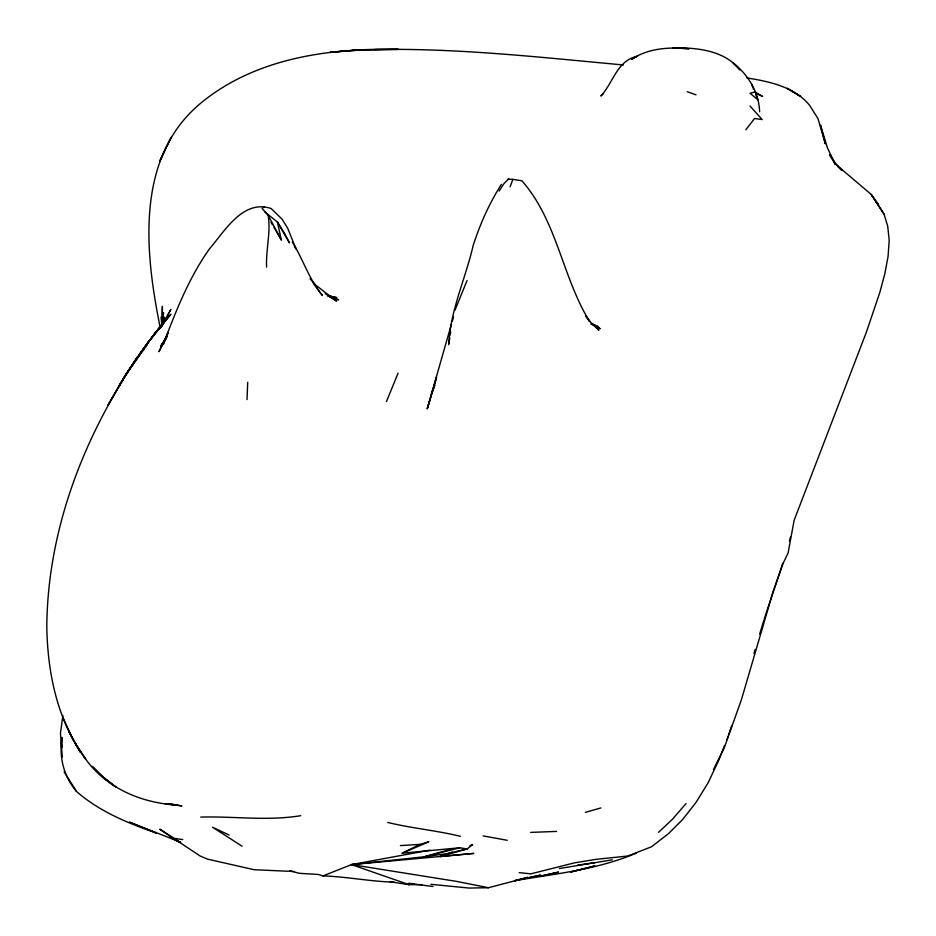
<?xml version="1.0" encoding="UTF-8"?>
<svg xmlns="http://www.w3.org/2000/svg" width="936" height="936" viewBox="0 0 936 936"><rect width="100%" height="100%" fill="white"/><g stroke="black" fill="none" stroke-linecap="round" stroke-linejoin="round"><path stroke-width="1.4" d="M162.174 325.775L162.384 306.306L162.174 323.283M247.01 399.613L247.712 382.309M162.689 322.768L163.519 312.612L162.209 324.956M448.707 344.787C450.286 310.272 465.578 278.624 473.206 245.361C480.11 224.008 489.294 203.311 501.404 184.369M62.876 715.478L60.454 733.297L62.302 756.978M836.737 165.181L871.135 194.36L883.912 213.899L887.726 226.184L889.2 240.458L888.065 256.487L884.766 273.991L879.758 292.664L866.303 332.385L794.149 520.252L788.1 553L783.327 562.922L772.726 592.921L741.406 699.73L724.242 747.911L713.443 769.579M448.929 343.383L449.806 337.72M450.239 334.901L450.684 332.069M162.759 324.02L164.022 316.953L162.326 324.663M789.399 540.996L790.464 537.065M162.759 324.429L164.326 319.047L161.951 325.915M431.847 393.354L427.284 408.693L451.48 323.961M753.948 653.644L755.165 649.432M162.7 324.605L164.326 319.047M427.284 408.693L436.562 377.383L432.245 392.02L434.819 385.386M452.322 321.165L453.586 316.965M759.658 634.175L763.741 620.626M764.15 619.269L782.707 563.32M728.664 734.643L731.8 725.435M510.108 186.767L512.905 179.384L521.89 180.765C557.084 220.709 562.255 277.103 589.621 321.551L585.608 315.923M724.558 745.395L718.789 760.207L708.142 782.718L695.986 802.48L682.648 819.48L668.456 833.672L651.397 846.834L627.799 856.007L595.869 859.365L574.119 862.933L530.782 873.85L519.199 872.633M726.652 740.002L728.22 735.965M434.585 385.386L432.455 390.698L433.602 388.077M455.013 310.179L467.005 280.589M162.712 324.698L164.888 319.363L160.887 327.623M386.451 401.544L398.057 373.253M162.864 324.149L170.843 309.418L162.946 323.961M166.046 318.322L159.167 329.121M499.134 191.002L504.013 183.538L508.763 178.811M167.298 336.586L160.98 345.805L166.187 337.896L158.944 351.702L168.351 332.058L163.262 344.319C175.804 311.372 188.744 278.086 209.29 249.128C224.862 230.946 243.067 198.994 271.206 208.552L282.204 219.316L287.75 228.384L296.033 248.964L294.536 246.613M160.98 345.805L165.894 338.61M159.073 329.32L167.977 316.485C97.566 403.779 47.888 512.624 46.8 626.09C47.42 672.516 57.318 721.165 85.585 758.991C106.645 788.486 142.015 803.135 177.349 805.112L165.298 803.65M146.952 345.22L126.173 373.944L118.942 386.041C134.152 360.664 151.281 336.469 170.867 314.274L148.122 342.506L156.991 330.817L139.487 354.428L148.192 342.131L129.589 369.076L137.604 356.745L126.173 373.944L108.096 404.96L126.173 373.944L134.059 363.051M745.887 129.741L754.545 118.509L762.173 119.551L749.982 105.99M686.006 803.591L672.504 819.211L658.534 832.35M264.116 206.704L262.15 208.552L268.141 215.268L281.291 239.909L277.43 222.031L265.075 212.133M594.173 863.214L594.711 862.723L577.606 865.121M603.03 94.091L600.865 95.998C613.314 82.848 616.976 60.267 637.498 56.242L631.543 59.331C648.262 48.122 669.439 46.894 688.954 48.766L672.703 47.947C696.325 47.397 724.312 50.111 739.99 69.931L733.216 62.993C748.238 74.716 759.002 92.418 759.622 111.782M402.164 853.199L420.053 844.377L428.922 841.745L402.164 853.199L459.681 847.794L467.181 848.917L472.633 844.588L469.93 845.594M289.868 870.784L299.286 873.3L318.228 874.446L323.002 875.909L351.48 864.607L429.905 850.157M422.23 884.602L409.172 884.695L351.48 864.607L473.791 853.41L440.166 856.569L452.345 852.076M636.433 853.035C597.741 869.626 555.879 873.733 514.905 880.647L528.009 877.348L488.416 887.726L469.041 888.053L430.911 884.321M585.374 812.366L600.912 807.932M451.327 849.104L424.312 856.756L351.48 864.607L455.879 881.279L488.416 887.726M440.166 856.569L467.181 848.917L447.408 853.538L424.312 856.756L459.681 847.794M755.305 91.892L750.017 93.261L757.809 99.742L755.738 94.583M529.191 877.64L540.657 875.113L514.905 880.647M559.424 868.526L612.343 859.81M300.678 815.689C267.509 821.153 233.988 816.18 200.737 817.081M352.006 50.497L398.479 49.397C329.285 47.876 254.849 57.962 200.011 103.791C134.901 158.488 145.022 253.153 160.243 327.682M400.409 845.594L420.053 844.377M394.126 882.157C370.305 881.501 346.87 876.704 323.002 875.909M530.7 832.396L556.51 831.425M374.494 49.538C457.762 47.935 540.645 57.4 623.423 64.947M508.108 179.174L512.905 179.384M294.079 871.521L254.159 869.719L207.757 859.189L200.14 856.007L159.74 829.156L180.227 842.482L169.322 836.796L180.753 842.283M414.227 883.678L408.634 883.42L433.017 886.486M167.099 803.848L181.865 805.931L169.006 803.673M174.435 838.363L182.707 839.615M390.078 881.77L409.172 884.695M746.647 77.875C769.298 81.502 794.453 86.709 809.687 105.44L817.982 118.579L825.33 143.793L820.498 125.155L827.447 147.865L835.392 164.642L829.495 154.545L835.017 162.677L841.815 170.352L837.615 166.351M483.14 835.907L507.23 840.294M387.703 822.44C411.723 828.348 436.398 830.407 460.372 836.328M328.115 295.729L338.586 299.883L328.583 296.01L336.796 297.671L327.436 295.542M328.688 295.963L331.332 296.607L328.641 295.811M590.721 324.02L598.186 326.652L592.114 323.903L600.187 328.676L591.821 323.599L598.923 330.162L590.745 322.347L585.725 315.818M687.235 91.693L696.021 94.852M178.671 841.452L129.425 822.136L156.289 833.017C127.963 823.212 99.216 811.43 76.483 791.423C63.461 775.909 59.108 757.552 61.905 737.463L62.232 747.22M327.729 295.729L334.363 298.479L325.201 293.775M756.545 93.787L762.536 96.373L755.282 92.149M229.133 835.041L212.449 827.19L242.014 846.191M328.548 296.01L336.527 301.111L316.169 285.468L310.027 278.811M101.638 775.862L116.064 787.258L101.638 775.862L92.184 766.385L105.967 779.828M875.757 202.024L877.991 203.861M313.326 283.245L322.394 295.448C309.044 279.583 303.229 259.377 292.313 242.12M878.565 204.621L871.135 194.36L883.912 213.899M81.666 753.082L75.406 743.652L68.667 730.993L80.285 752.111L75.406 743.652L85.585 758.991L83.234 755.446M64.128 771.849L76.483 791.423M270.972 222.23L272.446 224.757M273.92 227.284L281.291 239.909M62.876 717.643L73.534 740.575M751.608 84.263L753.667 89.423M268.141 215.268C271.007 232.549 265.707 249.877 266.608 267.158M161.858 325.272L161.366 316.848L161.729 325.482M163.484 153.13L159.658 161.331L171.206 137.288L163.484 153.13M594.629 865.987L570.855 872.024L594.629 865.987M558.336 872.153L539.826 876.353L558.336 872.153M335.299 51.878L330.197 52.357L355.797 50.24L335.299 51.878M800.561 96.373L787.235 88.37L800.561 96.373M284.532 233.438L277.43 222.031L289.411 242.798L284.532 233.438"/></g></svg>
